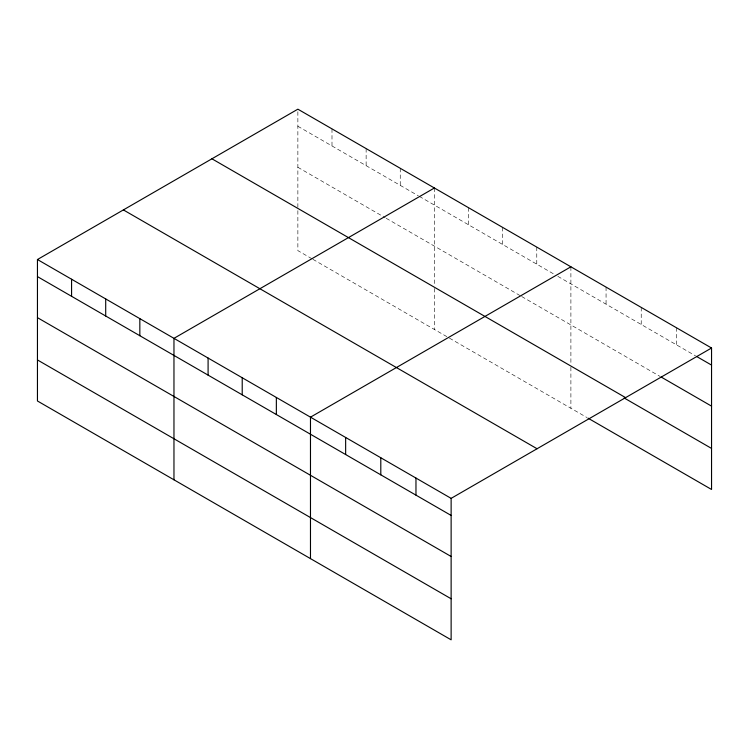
<?xml version="1.0" encoding="UTF-8"?>
<svg xmlns="http://www.w3.org/2000/svg" width="749" height="749" viewBox="0 0 749 749"><rect width="100%" height="100%" fill="white"/><g stroke="black" fill="none" stroke-linecap="round" stroke-linejoin="round"><path stroke-width="0.56" stroke-dasharray="3.75 2.81" d="M297.868 207.304L297.868 109.176M297.868 126.253L418.326 195.798M419.328 196.378L553.839 274.04M557.846 276.353L695.475 355.812M297.868 167.299L385.201 217.716M386.203 218.296L520.714 295.958M521.716 296.538L660.309 376.56M311.921 258.751L297.868 250.634L297.868 209.589M312.923 259.323L448.436 337.565M449.437 338.145L586.973 417.549M676.384 327.716L676.384 344.793M641.228 307.408L641.228 324.495M606.063 287.11L606.063 304.188M570.897 266.813L570.897 363.789M570.897 367.225L570.897 408.261M536.771 247.104L536.771 264.182M502.645 227.406L502.645 244.483M468.509 207.698L468.509 224.775M434.383 187.999L434.383 286.118M434.383 288.402L434.383 329.448M400.256 168.291L400.256 185.368M366.13 148.583L366.13 165.66M331.994 128.884L331.994 145.961"/><path stroke-width="1.12" d="M451.132 556.488L451.132 498.366L37.45 259.529L37.45 400.987L451.132 639.824L451.132 556.488L37.45 317.651M587.974 418.129L711.55 489.471L711.55 348.013L297.868 109.176L37.45 259.529M434.383 187.999L173.965 338.342L173.965 479.8M570.897 266.813L310.479 417.165L310.479 558.614M451.132 498.366L711.55 348.013M696.476 356.393L711.55 365.091M661.32 377.131L711.55 406.136M211.93 158.797L625.612 397.635M624.142 397.962L711.55 448.426M123.388 209.917L537.07 448.754M37.45 276.606L451.132 515.443M37.45 359.941L451.132 598.779M415.967 478.068L415.967 495.145M380.801 457.761L380.801 474.838M345.645 437.463L345.645 454.54M276.353 397.457L276.353 414.534M242.217 377.758L242.217 394.835M208.091 358.05L208.091 375.127M139.838 318.643L139.838 335.721M105.703 298.935L105.703 316.012M71.576 279.237L71.576 296.314"/></g></svg>
